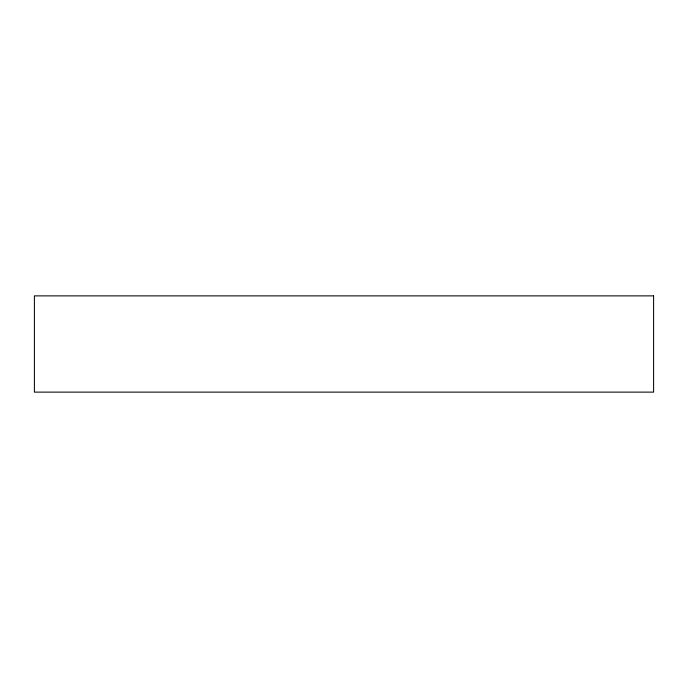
<?xml version="1.0" encoding="UTF-8"?>
<svg xmlns="http://www.w3.org/2000/svg" width="688" height="688" viewBox="0 0 688 688"><rect width="100%" height="100%" fill="white"/><g stroke="black" fill="none" stroke-linecap="round" stroke-linejoin="round"><path stroke-width="1.03" d="M653.6 295.874L34.4 295.874L34.4 392.126L653.6 392.126L653.6 295.874"/></g></svg>
